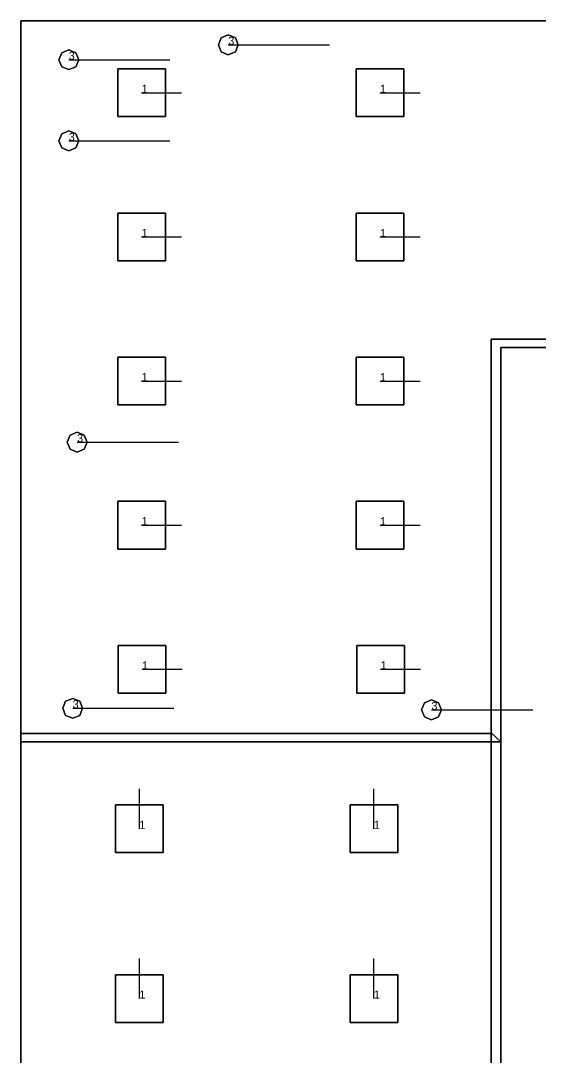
# Model space of a CAD drawing. Extents: x 0 to 48.1, y 0 to 23.7.
# Drawn here: x 0 to 6.49, y 9.85 to 22.8 of the extents above; entities that cross this region are included whole.
import ezdxf

# ---------------------------------------------------------------- set-up
doc = ezdxf.new("R2010")
doc.units = 0
doc.header["$MEASUREMENT"] = 0
for name, color, linetype in [('DLXFURN', 5, 'Continuous'), ('DLXLUM', 1, 'Continuous'), ('DLXLUMEX', 1, 'Continuous'), ('DLXSCENE', 7, 'Continuous')]:
    doc.layers.add(name, color=color, linetype=linetype)

# ---------------------------------------------------------------- blocks, each defined once
blk = doc.blocks.new('*U0')
for p, q in [((0.298, 0.298), (-0.298, 0.298)), ((-0.298, 0.298), (-0.298, -0.298)), ((-0.298, 0.298), (-0.298, -0.298)), ((-0.298, -0.298), (-0.298, 0.298)), ((-0.298, 0.298), (-0.298, 0.298)), ((0.298, 0.298), (-0.298, 0.298)), ((-0.298, 0.298), (-0.298, 0.298)), ((-0.298, 0.298), (0.298, 0.298)), ((-0.298, -0.298), (-0.298, 0.298)), ((-0.298, 0.298), (0.298, 0.298)), ((0.298, -0.298), (0.298, 0.298)), ((0.298, 0.298), (0.298, 0.298)), ((0.298, -0.298), (0.298, 0.298)), ((0.298, 0.298), (0.298, 0.298)), ((0.298, 0.298), (0.298, -0.298)), ((0.298, 0.298), (0.298, -0.298)), ((-0.298, -0.298), (0.298, -0.298)), ((-0.298, -0.298), (-0.298, -0.298)), ((-0.298, -0.298), (0.298, -0.298)), ((0.298, -0.298), (-0.298, -0.298)), ((-0.298, -0.298), (-0.298, -0.298)), ((0.298, -0.298), (-0.298, -0.298)), ((0.298, -0.298), (0.298, -0.298)), ((0.298, -0.298), (0.298, -0.298))]:
    blk.add_line(p, q)
at = {"color": 1}
blk.add_line((0, 0), (0.5, 0), dxfattribs=at)
at = {"layer": 'DLXLUMEX', "color": 7}
blk.add_text('1', height=0.1, dxfattribs=at).set_placement((0, 0))
blk = doc.blocks.new('*U111')
for p, q in [((0.298, 0.298), (-0.298, 0.298)), ((-0.298, 0.298), (-0.298, -0.298)), ((-0.298, 0.298), (-0.298, -0.298)), ((-0.298, -0.298), (-0.298, 0.298)), ((-0.298, 0.298), (-0.298, 0.298)), ((0.298, 0.298), (-0.298, 0.298)), ((-0.298, 0.298), (-0.298, 0.298)), ((-0.298, 0.298), (0.298, 0.298)), ((-0.298, -0.298), (-0.298, 0.298)), ((-0.298, 0.298), (0.298, 0.298)), ((0.298, -0.298), (0.298, 0.298)), ((0.298, 0.298), (0.298, 0.298)), ((0.298, -0.298), (0.298, 0.298)), ((0.298, 0.298), (0.298, 0.298)), ((0.298, 0.298), (0.298, -0.298)), ((0.298, 0.298), (0.298, -0.298)), ((-0.298, -0.298), (0.298, -0.298)), ((-0.298, -0.298), (-0.298, -0.298)), ((-0.298, -0.298), (0.298, -0.298)), ((0.298, -0.298), (-0.298, -0.298)), ((-0.298, -0.298), (-0.298, -0.298)), ((0.298, -0.298), (-0.298, -0.298)), ((0.298, -0.298), (0.298, -0.298)), ((0.298, -0.298), (0.298, -0.298))]:
    blk.add_line(p, q)
at = {"color": 1}
blk.add_line((0, 0), (0.5, 0), dxfattribs=at)
at = {"layer": 'DLXLUMEX', "color": 7}
blk.add_text('1', height=0.1, dxfattribs=at).set_placement((0, 0))
blk = doc.blocks.new('*U155')
for p, q in [((0.298, 0.298), (-0.298, 0.298)), ((-0.298, 0.298), (-0.298, -0.298)), ((-0.298, 0.298), (-0.298, -0.298)), ((-0.298, -0.298), (-0.298, 0.298)), ((-0.298, 0.298), (-0.298, 0.298)), ((0.298, 0.298), (-0.298, 0.298)), ((-0.298, 0.298), (-0.298, 0.298)), ((-0.298, 0.298), (0.298, 0.298)), ((-0.298, -0.298), (-0.298, 0.298)), ((-0.298, 0.298), (0.298, 0.298)), ((0.298, -0.298), (0.298, 0.298)), ((0.298, 0.298), (0.298, 0.298)), ((0.298, -0.298), (0.298, 0.298)), ((0.298, 0.298), (0.298, 0.298)), ((0.298, 0.298), (0.298, -0.298)), ((0.298, 0.298), (0.298, -0.298)), ((-0.298, -0.298), (0.298, -0.298)), ((-0.298, -0.298), (-0.298, -0.298)), ((-0.298, -0.298), (0.298, -0.298)), ((0.298, -0.298), (-0.298, -0.298)), ((-0.298, -0.298), (-0.298, -0.298)), ((0.298, -0.298), (-0.298, -0.298)), ((0.298, -0.298), (0.298, -0.298)), ((0.298, -0.298), (0.298, -0.298))]:
    blk.add_line(p, q)
at = {"color": 1}
blk.add_line((0, 0), (0.5, 0), dxfattribs=at)
at = {"layer": 'DLXLUMEX', "color": 7}
blk.add_text('1', height=0.1, dxfattribs=at).set_placement((0, 0))
blk = doc.blocks.new('*U166')
for p, q in [((0.298, 0.298), (-0.298, 0.298)), ((-0.298, 0.298), (-0.298, -0.298)), ((-0.298, 0.298), (-0.298, -0.298)), ((-0.298, -0.298), (-0.298, 0.298)), ((-0.298, 0.298), (-0.298, 0.298)), ((0.298, 0.298), (-0.298, 0.298)), ((-0.298, 0.298), (-0.298, 0.298)), ((-0.298, 0.298), (0.298, 0.298)), ((-0.298, -0.298), (-0.298, 0.298)), ((-0.298, 0.298), (0.298, 0.298)), ((0.298, -0.298), (0.298, 0.298)), ((0.298, 0.298), (0.298, 0.298)), ((0.298, -0.298), (0.298, 0.298)), ((0.298, 0.298), (0.298, 0.298)), ((0.298, 0.298), (0.298, -0.298)), ((0.298, 0.298), (0.298, -0.298)), ((-0.298, -0.298), (0.298, -0.298)), ((-0.298, -0.298), (-0.298, -0.298)), ((-0.298, -0.298), (0.298, -0.298)), ((0.298, -0.298), (-0.298, -0.298)), ((-0.298, -0.298), (-0.298, -0.298)), ((0.298, -0.298), (-0.298, -0.298)), ((0.298, -0.298), (0.298, -0.298)), ((0.298, -0.298), (0.298, -0.298))]:
    blk.add_line(p, q)
at = {"color": 1}
blk.add_line((0, 0), (0.5, 0), dxfattribs=at)
at = {"layer": 'DLXLUMEX', "color": 7}
blk.add_text('1', height=0.1, dxfattribs=at).set_placement((0, 0))
blk = doc.blocks.new('*U177')
for p, q in [((0.298, 0.298), (-0.298, 0.298)), ((-0.298, 0.298), (-0.298, -0.298)), ((-0.298, 0.298), (-0.298, -0.298)), ((-0.298, -0.298), (-0.298, 0.298)), ((-0.298, 0.298), (-0.298, 0.298)), ((0.298, 0.298), (-0.298, 0.298)), ((-0.298, 0.298), (-0.298, 0.298)), ((-0.298, 0.298), (0.298, 0.298)), ((-0.298, -0.298), (-0.298, 0.298)), ((-0.298, 0.298), (0.298, 0.298)), ((0.298, -0.298), (0.298, 0.298)), ((0.298, 0.298), (0.298, 0.298)), ((0.298, -0.298), (0.298, 0.298)), ((0.298, 0.298), (0.298, 0.298)), ((0.298, 0.298), (0.298, -0.298)), ((0.298, 0.298), (0.298, -0.298)), ((-0.298, -0.298), (0.298, -0.298)), ((-0.298, -0.298), (-0.298, -0.298)), ((-0.298, -0.298), (0.298, -0.298)), ((0.298, -0.298), (-0.298, -0.298)), ((-0.298, -0.298), (-0.298, -0.298)), ((0.298, -0.298), (-0.298, -0.298)), ((0.298, -0.298), (0.298, -0.298)), ((0.298, -0.298), (0.298, -0.298))]:
    blk.add_line(p, q)
at = {"color": 1}
blk.add_line((0, 0), (0.5, 0), dxfattribs=at)
at = {"layer": 'DLXLUMEX', "color": 7}
blk.add_text('1', height=0.1, dxfattribs=at).set_placement((0, 0))
blk = doc.blocks.new('*U188')
for p, q in [((0.298, 0.298), (-0.298, 0.298)), ((-0.298, 0.298), (-0.298, -0.298)), ((-0.298, 0.298), (-0.298, -0.298)), ((-0.298, -0.298), (-0.298, 0.298)), ((-0.298, 0.298), (-0.298, 0.298)), ((0.298, 0.298), (-0.298, 0.298)), ((-0.298, 0.298), (-0.298, 0.298)), ((-0.298, 0.298), (0.298, 0.298)), ((-0.298, -0.298), (-0.298, 0.298)), ((-0.298, 0.298), (0.298, 0.298)), ((0.298, -0.298), (0.298, 0.298)), ((0.298, 0.298), (0.298, 0.298)), ((0.298, -0.298), (0.298, 0.298)), ((0.298, 0.298), (0.298, 0.298)), ((0.298, 0.298), (0.298, -0.298)), ((0.298, 0.298), (0.298, -0.298)), ((-0.298, -0.298), (0.298, -0.298)), ((-0.298, -0.298), (-0.298, -0.298)), ((-0.298, -0.298), (0.298, -0.298)), ((0.298, -0.298), (-0.298, -0.298)), ((-0.298, -0.298), (-0.298, -0.298)), ((0.298, -0.298), (-0.298, -0.298)), ((0.298, -0.298), (0.298, -0.298)), ((0.298, -0.298), (0.298, -0.298))]:
    blk.add_line(p, q)
at = {"color": 1}
blk.add_line((0, 0), (0.5, 0), dxfattribs=at)
at = {"layer": 'DLXLUMEX', "color": 7}
blk.add_text('1', height=0.1, dxfattribs=at).set_placement((0, 0))
blk = doc.blocks.new('*U199')
for p, q in [((0.298, 0.298), (-0.298, 0.298)), ((-0.298, 0.298), (-0.298, -0.298)), ((-0.298, 0.298), (-0.298, -0.298)), ((-0.298, -0.298), (-0.298, 0.298)), ((-0.298, 0.298), (-0.298, 0.298)), ((0.298, 0.298), (-0.298, 0.298)), ((-0.298, 0.298), (-0.298, 0.298)), ((-0.298, 0.298), (0.298, 0.298)), ((-0.298, -0.298), (-0.298, 0.298)), ((-0.298, 0.298), (0.298, 0.298)), ((0.298, -0.298), (0.298, 0.298)), ((0.298, 0.298), (0.298, 0.298)), ((0.298, -0.298), (0.298, 0.298)), ((0.298, 0.298), (0.298, 0.298)), ((0.298, 0.298), (0.298, -0.298)), ((0.298, 0.298), (0.298, -0.298)), ((-0.298, -0.298), (0.298, -0.298)), ((-0.298, -0.298), (-0.298, -0.298)), ((-0.298, -0.298), (0.298, -0.298)), ((0.298, -0.298), (-0.298, -0.298)), ((-0.298, -0.298), (-0.298, -0.298)), ((0.298, -0.298), (-0.298, -0.298)), ((0.298, -0.298), (0.298, -0.298)), ((0.298, -0.298), (0.298, -0.298))]:
    blk.add_line(p, q)
at = {"color": 1}
blk.add_line((0, 0), (0.5, 0), dxfattribs=at)
at = {"layer": 'DLXLUMEX', "color": 7}
blk.add_text('1', height=0.1, dxfattribs=at).set_placement((0, 0))
blk = doc.blocks.new('*U210')
for p, q in [((0.298, 0.298), (-0.298, 0.298)), ((-0.298, 0.298), (-0.298, -0.298)), ((-0.298, 0.298), (-0.298, -0.298)), ((-0.298, -0.298), (-0.298, 0.298)), ((-0.298, 0.298), (-0.298, 0.298)), ((0.298, 0.298), (-0.298, 0.298)), ((-0.298, 0.298), (-0.298, 0.298)), ((-0.298, 0.298), (0.298, 0.298)), ((-0.298, -0.298), (-0.298, 0.298)), ((-0.298, 0.298), (0.298, 0.298)), ((0.298, -0.298), (0.298, 0.298)), ((0.298, 0.298), (0.298, 0.298)), ((0.298, -0.298), (0.298, 0.298)), ((0.298, 0.298), (0.298, 0.298)), ((0.298, 0.298), (0.298, -0.298)), ((0.298, 0.298), (0.298, -0.298)), ((-0.298, -0.298), (0.298, -0.298)), ((-0.298, -0.298), (-0.298, -0.298)), ((-0.298, -0.298), (0.298, -0.298)), ((0.298, -0.298), (-0.298, -0.298)), ((-0.298, -0.298), (-0.298, -0.298)), ((0.298, -0.298), (-0.298, -0.298)), ((0.298, -0.298), (0.298, -0.298)), ((0.298, -0.298), (0.298, -0.298))]:
    blk.add_line(p, q)
at = {"color": 1}
blk.add_line((0, 0), (0.5, 0), dxfattribs=at)
at = {"layer": 'DLXLUMEX', "color": 7}
blk.add_text('1', height=0.1, dxfattribs=at).set_placement((0, 0))
blk = doc.blocks.new('*U221')
for p, q in [((0.298, 0.298), (-0.298, 0.298)), ((-0.298, 0.298), (-0.298, -0.298)), ((-0.298, 0.298), (-0.298, -0.298)), ((-0.298, -0.298), (-0.298, 0.298)), ((-0.298, 0.298), (-0.298, 0.298)), ((0.298, 0.298), (-0.298, 0.298)), ((-0.298, 0.298), (-0.298, 0.298)), ((-0.298, 0.298), (0.298, 0.298)), ((-0.298, -0.298), (-0.298, 0.298)), ((-0.298, 0.298), (0.298, 0.298)), ((0.298, -0.298), (0.298, 0.298)), ((0.298, 0.298), (0.298, 0.298)), ((0.298, -0.298), (0.298, 0.298)), ((0.298, 0.298), (0.298, 0.298)), ((0.298, 0.298), (0.298, -0.298)), ((0.298, 0.298), (0.298, -0.298)), ((-0.298, -0.298), (0.298, -0.298)), ((-0.298, -0.298), (-0.298, -0.298)), ((-0.298, -0.298), (0.298, -0.298)), ((0.298, -0.298), (-0.298, -0.298)), ((-0.298, -0.298), (-0.298, -0.298)), ((0.298, -0.298), (-0.298, -0.298)), ((0.298, -0.298), (0.298, -0.298)), ((0.298, -0.298), (0.298, -0.298))]:
    blk.add_line(p, q)
at = {"color": 1}
blk.add_line((0, 0), (0.5, 0), dxfattribs=at)
at = {"layer": 'DLXLUMEX', "color": 7}
blk.add_text('1', height=0.1, dxfattribs=at).set_placement((0, 0))
blk = doc.blocks.new('*U1')
for p, q in [((0.298, 0.298), (-0.298, 0.298)), ((-0.298, 0.298), (-0.298, -0.298)), ((-0.298, 0.298), (-0.298, -0.298)), ((-0.298, -0.298), (-0.298, 0.298)), ((-0.298, 0.298), (-0.298, 0.298)), ((0.298, 0.298), (-0.298, 0.298)), ((-0.298, 0.298), (-0.298, 0.298)), ((-0.298, 0.298), (0.298, 0.298)), ((-0.298, -0.298), (-0.298, 0.298)), ((-0.298, 0.298), (0.298, 0.298)), ((0.298, -0.298), (0.298, 0.298)), ((0.298, 0.298), (0.298, 0.298)), ((0.298, -0.298), (0.298, 0.298)), ((0.298, 0.298), (0.298, 0.298)), ((0.298, 0.298), (0.298, -0.298)), ((0.298, 0.298), (0.298, -0.298)), ((-0.298, -0.298), (0.298, -0.298)), ((-0.298, -0.298), (-0.298, -0.298)), ((-0.298, -0.298), (0.298, -0.298)), ((0.298, -0.298), (-0.298, -0.298)), ((-0.298, -0.298), (-0.298, -0.298)), ((0.298, -0.298), (-0.298, -0.298)), ((0.298, -0.298), (0.298, -0.298)), ((0.298, -0.298), (0.298, -0.298))]:
    blk.add_line(p, q)
at = {"color": 1}
blk.add_line((0, 0), (0.5, 0), dxfattribs=at)
at = {"layer": 'DLXLUMEX', "color": 7}
blk.add_text('1', height=0.1, dxfattribs=at).set_placement((0, 0))
blk = doc.blocks.new('*U78')
for p, q in [((-0.124, 0), (-0.088, 0.088)), ((-0.088, 0.088), (-0.124, 0)), ((-0.088, 0.088), (-0.124, 0)), ((-0.124, 0), (-0.088, 0.088)), ((-0.088, -0.088), (-0.124, 0)), ((-0.124, 0), (-0.088, -0.088)), ((-0.124, 0), (-0.124, 0)), ((-0.124, 0), (-0.088, -0.088)), ((-0.088, -0.088), (-0.124, 0)), ((-0.124, 0), (-0.124, 0)), ((-0.088, 0.088), (0, 0.124)), ((0, 0.124), (-0.088, 0.088)), ((0, 0.124), (-0.088, 0.088)), ((-0.088, 0.088), (0, 0.124)), ((-0.088, 0.088), (-0.088, 0.088)), ((-0.088, 0.088), (-0.088, 0.088)), ((0, 0.124), (0.088, 0.088)), ((0.088, 0.088), (0, 0.124)), ((0, 0.124), (0, 0.124)), ((0.088, 0.088), (0, 0.124)), ((0, 0.124), (0, 0.124)), ((0, 0.124), (0.088, 0.088)), ((0.088, 0.088), (0.124, 0)), ((0.124, 0), (0.088, 0.088)), ((0.088, 0.088), (0.088, 0.088)), ((0.124, 0), (0.088, 0.088)), ((0.088, 0.088), (0.088, 0.088)), ((0.088, 0.088), (0.124, 0)), ((0.124, 0), (0.088, -0.088)), ((0.088, -0.088), (0.124, 0)), ((0.088, -0.088), (0.124, 0)), ((0.124, 0), (0.088, -0.088)), ((0.124, 0), (0.124, 0)), ((0.124, 0), (0.124, 0)), ((0, -0.124), (-0.088, -0.088)), ((-0.088, -0.088), (0, -0.124)), ((-0.088, -0.088), (-0.088, -0.088)), ((-0.088, -0.088), (0, -0.124)), ((0, -0.124), (-0.088, -0.088)), ((-0.088, -0.088), (-0.088, -0.088)), ((0.088, -0.088), (0, -0.124)), ((0, -0.124), (0.088, -0.088)), ((0, -0.124), (0.088, -0.088)), ((0.088, -0.088), (0, -0.124)), ((0, -0.124), (0, -0.124)), ((0, -0.124), (0, -0.124)), ((0.088, -0.088), (0.088, -0.088)), ((0.088, -0.088), (0.088, -0.088))]:
    blk.add_line(p, q)
at = {"color": 1}
blk.add_line((0, 0), (1.265, 0), dxfattribs=at)
at = {"layer": 'DLXLUMEX', "color": 7}
blk.add_text('3', height=0.1, dxfattribs=at).set_placement((0, 0))
blk = doc.blocks.new('*U89')
for p, q in [((-0.124, 0), (-0.088, 0.088)), ((-0.088, 0.088), (-0.124, 0)), ((-0.088, 0.088), (-0.124, 0)), ((-0.124, 0), (-0.088, 0.088)), ((-0.088, -0.088), (-0.124, 0)), ((-0.124, 0), (-0.088, -0.088)), ((-0.124, 0), (-0.124, 0)), ((-0.124, 0), (-0.088, -0.088)), ((-0.088, -0.088), (-0.124, 0)), ((-0.124, 0), (-0.124, 0)), ((-0.088, 0.088), (0, 0.124)), ((0, 0.124), (-0.088, 0.088)), ((0, 0.124), (-0.088, 0.088)), ((-0.088, 0.088), (0, 0.124)), ((-0.088, 0.088), (-0.088, 0.088)), ((-0.088, 0.088), (-0.088, 0.088)), ((0, 0.124), (0.088, 0.088)), ((0.088, 0.088), (0, 0.124)), ((0, 0.124), (0, 0.124)), ((0.088, 0.088), (0, 0.124)), ((0, 0.124), (0, 0.124)), ((0, 0.124), (0.088, 0.088)), ((0.088, 0.088), (0.124, 0)), ((0.124, 0), (0.088, 0.088)), ((0.088, 0.088), (0.088, 0.088)), ((0.124, 0), (0.088, 0.088)), ((0.088, 0.088), (0.088, 0.088)), ((0.088, 0.088), (0.124, 0)), ((0.124, 0), (0.088, -0.088)), ((0.088, -0.088), (0.124, 0)), ((0.088, -0.088), (0.124, 0)), ((0.124, 0), (0.088, -0.088)), ((0.124, 0), (0.124, 0)), ((0.124, 0), (0.124, 0)), ((0, -0.124), (-0.088, -0.088)), ((-0.088, -0.088), (0, -0.124)), ((-0.088, -0.088), (-0.088, -0.088)), ((-0.088, -0.088), (0, -0.124)), ((0, -0.124), (-0.088, -0.088)), ((-0.088, -0.088), (-0.088, -0.088)), ((0.088, -0.088), (0, -0.124)), ((0, -0.124), (0.088, -0.088)), ((0, -0.124), (0.088, -0.088)), ((0.088, -0.088), (0, -0.124)), ((0, -0.124), (0, -0.124)), ((0, -0.124), (0, -0.124)), ((0.088, -0.088), (0.088, -0.088)), ((0.088, -0.088), (0.088, -0.088))]:
    blk.add_line(p, q)
at = {"color": 1}
blk.add_line((0, 0), (1.265, 0), dxfattribs=at)
at = {"layer": 'DLXLUMEX', "color": 7}
blk.add_text('3', height=0.1, dxfattribs=at).set_placement((0, 0))
blk = doc.blocks.new('*U100')
for p, q in [((-0.124, 0), (-0.088, 0.088)), ((-0.088, 0.088), (-0.124, 0)), ((-0.088, 0.088), (-0.124, 0)), ((-0.124, 0), (-0.088, 0.088)), ((-0.088, -0.088), (-0.124, 0)), ((-0.124, 0), (-0.088, -0.088)), ((-0.124, 0), (-0.124, 0)), ((-0.124, 0), (-0.088, -0.088)), ((-0.088, -0.088), (-0.124, 0)), ((-0.124, 0), (-0.124, 0)), ((-0.088, 0.088), (0, 0.124)), ((0, 0.124), (-0.088, 0.088)), ((0, 0.124), (-0.088, 0.088)), ((-0.088, 0.088), (0, 0.124)), ((-0.088, 0.088), (-0.088, 0.088)), ((-0.088, 0.088), (-0.088, 0.088)), ((0, 0.124), (0.088, 0.088)), ((0.088, 0.088), (0, 0.124)), ((0, 0.124), (0, 0.124)), ((0.088, 0.088), (0, 0.124)), ((0, 0.124), (0, 0.124)), ((0, 0.124), (0.088, 0.088)), ((0.088, 0.088), (0.124, 0)), ((0.124, 0), (0.088, 0.088)), ((0.088, 0.088), (0.088, 0.088)), ((0.124, 0), (0.088, 0.088)), ((0.088, 0.088), (0.088, 0.088)), ((0.088, 0.088), (0.124, 0)), ((0.124, 0), (0.088, -0.088)), ((0.088, -0.088), (0.124, 0)), ((0.088, -0.088), (0.124, 0)), ((0.124, 0), (0.088, -0.088)), ((0.124, 0), (0.124, 0)), ((0.124, 0), (0.124, 0)), ((0, -0.124), (-0.088, -0.088)), ((-0.088, -0.088), (0, -0.124)), ((-0.088, -0.088), (-0.088, -0.088)), ((-0.088, -0.088), (0, -0.124)), ((0, -0.124), (-0.088, -0.088)), ((-0.088, -0.088), (-0.088, -0.088)), ((0.088, -0.088), (0, -0.124)), ((0, -0.124), (0.088, -0.088)), ((0, -0.124), (0.088, -0.088)), ((0.088, -0.088), (0, -0.124)), ((0, -0.124), (0, -0.124)), ((0, -0.124), (0, -0.124)), ((0.088, -0.088), (0.088, -0.088)), ((0.088, -0.088), (0.088, -0.088))]:
    blk.add_line(p, q)
at = {"color": 1}
blk.add_line((0, 0), (1.265, 0), dxfattribs=at)
at = {"layer": 'DLXLUMEX', "color": 7}
blk.add_text('3', height=0.1, dxfattribs=at).set_placement((0, 0))
blk = doc.blocks.new('*U112')
for p, q in [((-0.124, 0), (-0.088, 0.088)), ((-0.088, 0.088), (-0.124, 0)), ((-0.088, 0.088), (-0.124, 0)), ((-0.124, 0), (-0.088, 0.088)), ((-0.088, -0.088), (-0.124, 0)), ((-0.124, 0), (-0.088, -0.088)), ((-0.124, 0), (-0.124, 0)), ((-0.124, 0), (-0.088, -0.088)), ((-0.088, -0.088), (-0.124, 0)), ((-0.124, 0), (-0.124, 0)), ((-0.088, 0.088), (0, 0.124)), ((0, 0.124), (-0.088, 0.088)), ((0, 0.124), (-0.088, 0.088)), ((-0.088, 0.088), (0, 0.124)), ((-0.088, 0.088), (-0.088, 0.088)), ((-0.088, 0.088), (-0.088, 0.088)), ((0, 0.124), (0.088, 0.088)), ((0.088, 0.088), (0, 0.124)), ((0, 0.124), (0, 0.124)), ((0.088, 0.088), (0, 0.124)), ((0, 0.124), (0, 0.124)), ((0, 0.124), (0.088, 0.088)), ((0.088, 0.088), (0.124, 0)), ((0.124, 0), (0.088, 0.088)), ((0.088, 0.088), (0.088, 0.088)), ((0.124, 0), (0.088, 0.088)), ((0.088, 0.088), (0.088, 0.088)), ((0.088, 0.088), (0.124, 0)), ((0.124, 0), (0.088, -0.088)), ((0.088, -0.088), (0.124, 0)), ((0.088, -0.088), (0.124, 0)), ((0.124, 0), (0.088, -0.088)), ((0.124, 0), (0.124, 0)), ((0.124, 0), (0.124, 0)), ((0, -0.124), (-0.088, -0.088)), ((-0.088, -0.088), (0, -0.124)), ((-0.088, -0.088), (-0.088, -0.088)), ((-0.088, -0.088), (0, -0.124)), ((0, -0.124), (-0.088, -0.088)), ((-0.088, -0.088), (-0.088, -0.088)), ((0.088, -0.088), (0, -0.124)), ((0, -0.124), (0.088, -0.088)), ((0, -0.124), (0.088, -0.088)), ((0.088, -0.088), (0, -0.124)), ((0, -0.124), (0, -0.124)), ((0, -0.124), (0, -0.124)), ((0.088, -0.088), (0.088, -0.088)), ((0.088, -0.088), (0.088, -0.088))]:
    blk.add_line(p, q)
at = {"color": 1}
blk.add_line((0, 0), (1.265, 0), dxfattribs=at)
at = {"layer": 'DLXLUMEX', "color": 7}
blk.add_text('3', height=0.1, dxfattribs=at).set_placement((0, 0))
blk = doc.blocks.new('*U123')
for p, q in [((-0.124, 0), (-0.088, 0.088)), ((-0.088, 0.088), (-0.124, 0)), ((-0.088, 0.088), (-0.124, 0)), ((-0.124, 0), (-0.088, 0.088)), ((-0.088, -0.088), (-0.124, 0)), ((-0.124, 0), (-0.088, -0.088)), ((-0.124, 0), (-0.124, 0)), ((-0.124, 0), (-0.088, -0.088)), ((-0.088, -0.088), (-0.124, 0)), ((-0.124, 0), (-0.124, 0)), ((-0.088, 0.088), (0, 0.124)), ((0, 0.124), (-0.088, 0.088)), ((0, 0.124), (-0.088, 0.088)), ((-0.088, 0.088), (0, 0.124)), ((-0.088, 0.088), (-0.088, 0.088)), ((-0.088, 0.088), (-0.088, 0.088)), ((0, 0.124), (0.088, 0.088)), ((0.088, 0.088), (0, 0.124)), ((0, 0.124), (0, 0.124)), ((0.088, 0.088), (0, 0.124)), ((0, 0.124), (0, 0.124)), ((0, 0.124), (0.088, 0.088)), ((0.088, 0.088), (0.124, 0)), ((0.124, 0), (0.088, 0.088)), ((0.088, 0.088), (0.088, 0.088)), ((0.124, 0), (0.088, 0.088)), ((0.088, 0.088), (0.088, 0.088)), ((0.088, 0.088), (0.124, 0)), ((0.124, 0), (0.088, -0.088)), ((0.088, -0.088), (0.124, 0)), ((0.088, -0.088), (0.124, 0)), ((0.124, 0), (0.088, -0.088)), ((0.124, 0), (0.124, 0)), ((0.124, 0), (0.124, 0)), ((0, -0.124), (-0.088, -0.088)), ((-0.088, -0.088), (0, -0.124)), ((-0.088, -0.088), (-0.088, -0.088)), ((-0.088, -0.088), (0, -0.124)), ((0, -0.124), (-0.088, -0.088)), ((-0.088, -0.088), (-0.088, -0.088)), ((0.088, -0.088), (0, -0.124)), ((0, -0.124), (0.088, -0.088)), ((0, -0.124), (0.088, -0.088)), ((0.088, -0.088), (0, -0.124)), ((0, -0.124), (0, -0.124)), ((0, -0.124), (0, -0.124)), ((0.088, -0.088), (0.088, -0.088)), ((0.088, -0.088), (0.088, -0.088))]:
    blk.add_line(p, q)
at = {"color": 1}
blk.add_line((0, 0), (1.265, 0), dxfattribs=at)
at = {"layer": 'DLXLUMEX', "color": 7}
blk.add_text('3', height=0.1, dxfattribs=at).set_placement((0, 0))
blk = doc.blocks.new('*U150')
for p, q in [((-0.124, 0), (-0.088, 0.088)), ((-0.088, 0.088), (-0.124, 0)), ((-0.088, 0.088), (-0.124, 0)), ((-0.124, 0), (-0.088, 0.088)), ((-0.088, -0.088), (-0.124, 0)), ((-0.124, 0), (-0.088, -0.088)), ((-0.124, 0), (-0.124, 0)), ((-0.124, 0), (-0.088, -0.088)), ((-0.088, -0.088), (-0.124, 0)), ((-0.124, 0), (-0.124, 0)), ((-0.088, 0.088), (0, 0.124)), ((0, 0.124), (-0.088, 0.088)), ((0, 0.124), (-0.088, 0.088)), ((-0.088, 0.088), (0, 0.124)), ((-0.088, 0.088), (-0.088, 0.088)), ((-0.088, 0.088), (-0.088, 0.088)), ((0, 0.124), (0.088, 0.088)), ((0.088, 0.088), (0, 0.124)), ((0, 0.124), (0, 0.124)), ((0.088, 0.088), (0, 0.124)), ((0, 0.124), (0, 0.124)), ((0, 0.124), (0.088, 0.088)), ((0.088, 0.088), (0.124, 0)), ((0.124, 0), (0.088, 0.088)), ((0.088, 0.088), (0.088, 0.088)), ((0.124, 0), (0.088, 0.088)), ((0.088, 0.088), (0.088, 0.088)), ((0.088, 0.088), (0.124, 0)), ((0.124, 0), (0.088, -0.088)), ((0.088, -0.088), (0.124, 0)), ((0.088, -0.088), (0.124, 0)), ((0.124, 0), (0.088, -0.088)), ((0.124, 0), (0.124, 0)), ((0.124, 0), (0.124, 0)), ((0, -0.124), (-0.088, -0.088)), ((-0.088, -0.088), (0, -0.124)), ((-0.088, -0.088), (-0.088, -0.088)), ((-0.088, -0.088), (0, -0.124)), ((0, -0.124), (-0.088, -0.088)), ((-0.088, -0.088), (-0.088, -0.088)), ((0.088, -0.088), (0, -0.124)), ((0, -0.124), (0.088, -0.088)), ((0, -0.124), (0.088, -0.088)), ((0.088, -0.088), (0, -0.124)), ((0, -0.124), (0, -0.124)), ((0, -0.124), (0, -0.124)), ((0.088, -0.088), (0.088, -0.088)), ((0.088, -0.088), (0.088, -0.088))]:
    blk.add_line(p, q)
at = {"color": 1}
blk.add_line((0, 0), (1.265, 0), dxfattribs=at)
at = {"layer": 'DLXLUMEX', "color": 7}
blk.add_text('3', height=0.1, dxfattribs=at).set_placement((0, 0))
blk = doc.blocks.new('*U3')
at = {"color": 1}
blk.add_line((0, 0), (0, 0.5), dxfattribs=at)
for p, q in [((0.298, 0.298), (-0.298, 0.298)), ((-0.298, 0.298), (-0.298, -0.298)), ((-0.298, 0.298), (-0.298, -0.298)), ((-0.298, -0.298), (-0.298, 0.298)), ((-0.298, 0.298), (-0.298, 0.298)), ((0.298, 0.298), (-0.298, 0.298)), ((-0.298, 0.298), (-0.298, 0.298)), ((-0.298, 0.298), (0.298, 0.298)), ((-0.298, -0.298), (-0.298, 0.298)), ((-0.298, 0.298), (0.298, 0.298)), ((0.298, -0.298), (0.298, 0.298)), ((0.298, 0.298), (0.298, 0.298)), ((0.298, -0.298), (0.298, 0.298)), ((0.298, 0.298), (0.298, 0.298)), ((0.298, 0.298), (0.298, -0.298)), ((0.298, 0.298), (0.298, -0.298)), ((-0.298, -0.298), (0.298, -0.298)), ((-0.298, -0.298), (0.298, -0.298)), ((0.298, -0.298), (-0.298, -0.298)), ((-0.298, -0.298), (-0.298, -0.298)), ((-0.298, -0.298), (-0.298, -0.298)), ((0.298, -0.298), (-0.298, -0.298)), ((0.298, -0.298), (0.298, -0.298)), ((0.298, -0.298), (0.298, -0.298))]:
    blk.add_line(p, q)
at = {"layer": 'DLXLUMEX', "color": 7}
blk.add_text('1', height=0.1, dxfattribs=at).set_placement((0, 0))
blk = doc.blocks.new('*U4')
at = {"color": 1}
blk.add_line((0, 0), (0, 0.5), dxfattribs=at)
for p, q in [((0.298, 0.298), (-0.298, 0.298)), ((-0.298, 0.298), (-0.298, -0.298)), ((-0.298, 0.298), (-0.298, -0.298)), ((-0.298, -0.298), (-0.298, 0.298)), ((-0.298, 0.298), (-0.298, 0.298)), ((0.298, 0.298), (-0.298, 0.298)), ((-0.298, 0.298), (-0.298, 0.298)), ((-0.298, 0.298), (0.298, 0.298)), ((-0.298, -0.298), (-0.298, 0.298)), ((-0.298, 0.298), (0.298, 0.298)), ((0.298, -0.298), (0.298, 0.298)), ((0.298, 0.298), (0.298, 0.298)), ((0.298, -0.298), (0.298, 0.298)), ((0.298, 0.298), (0.298, 0.298)), ((0.298, 0.298), (0.298, -0.298)), ((0.298, 0.298), (0.298, -0.298)), ((-0.298, -0.298), (0.298, -0.298)), ((-0.298, -0.298), (0.298, -0.298)), ((0.298, -0.298), (-0.298, -0.298)), ((-0.298, -0.298), (-0.298, -0.298)), ((-0.298, -0.298), (-0.298, -0.298)), ((0.298, -0.298), (-0.298, -0.298)), ((0.298, -0.298), (0.298, -0.298)), ((0.298, -0.298), (0.298, -0.298))]:
    blk.add_line(p, q)
at = {"layer": 'DLXLUMEX', "color": 7}
blk.add_text('1', height=0.1, dxfattribs=at).set_placement((0, 0))
blk = doc.blocks.new('*U5')
at = {"color": 1}
blk.add_line((0, 0), (0, 0.5), dxfattribs=at)
for p, q in [((0.298, 0.298), (-0.298, 0.298)), ((-0.298, 0.298), (-0.298, -0.298)), ((-0.298, 0.298), (-0.298, -0.298)), ((-0.298, -0.298), (-0.298, 0.298)), ((-0.298, 0.298), (-0.298, 0.298)), ((0.298, 0.298), (-0.298, 0.298)), ((-0.298, 0.298), (-0.298, 0.298)), ((-0.298, 0.298), (0.298, 0.298)), ((-0.298, -0.298), (-0.298, 0.298)), ((-0.298, 0.298), (0.298, 0.298)), ((0.298, -0.298), (0.298, 0.298)), ((0.298, 0.298), (0.298, 0.298)), ((0.298, -0.298), (0.298, 0.298)), ((0.298, 0.298), (0.298, 0.298)), ((0.298, 0.298), (0.298, -0.298)), ((0.298, 0.298), (0.298, -0.298)), ((-0.298, -0.298), (0.298, -0.298)), ((-0.298, -0.298), (0.298, -0.298)), ((0.298, -0.298), (-0.298, -0.298)), ((-0.298, -0.298), (-0.298, -0.298)), ((-0.298, -0.298), (-0.298, -0.298)), ((0.298, -0.298), (-0.298, -0.298)), ((0.298, -0.298), (0.298, -0.298)), ((0.298, -0.298), (0.298, -0.298))]:
    blk.add_line(p, q)
at = {"layer": 'DLXLUMEX', "color": 7}
blk.add_text('1', height=0.1, dxfattribs=at).set_placement((0, 0))
blk = doc.blocks.new('*U6')
at = {"color": 1}
blk.add_line((0, 0), (0, 0.5), dxfattribs=at)
for p, q in [((0.298, 0.298), (-0.298, 0.298)), ((-0.298, 0.298), (-0.298, -0.298)), ((-0.298, 0.298), (-0.298, -0.298)), ((-0.298, -0.298), (-0.298, 0.298)), ((-0.298, 0.298), (-0.298, 0.298)), ((0.298, 0.298), (-0.298, 0.298)), ((-0.298, 0.298), (-0.298, 0.298)), ((-0.298, 0.298), (0.298, 0.298)), ((-0.298, -0.298), (-0.298, 0.298)), ((-0.298, 0.298), (0.298, 0.298)), ((0.298, -0.298), (0.298, 0.298)), ((0.298, 0.298), (0.298, 0.298)), ((0.298, -0.298), (0.298, 0.298)), ((0.298, 0.298), (0.298, 0.298)), ((0.298, 0.298), (0.298, -0.298)), ((0.298, 0.298), (0.298, -0.298)), ((-0.298, -0.298), (0.298, -0.298)), ((-0.298, -0.298), (0.298, -0.298)), ((0.298, -0.298), (-0.298, -0.298)), ((-0.298, -0.298), (-0.298, -0.298)), ((-0.298, -0.298), (-0.298, -0.298)), ((0.298, -0.298), (-0.298, -0.298)), ((0.298, -0.298), (0.298, -0.298)), ((0.298, -0.298), (0.298, -0.298))]:
    blk.add_line(p, q)
at = {"layer": 'DLXLUMEX', "color": 7}
blk.add_text('1', height=0.1, dxfattribs=at).set_placement((0, 0))
blk = doc.blocks.new('*U70')
for p, q in [((0.652, -0.1), (0.652, -5.021)), ((20.716, -0.1), (0.652, -0.1)), ((0.652, -5.021), (0.652, -0.1)), ((0.652, -0.1), (20.716, -0.1)), ((20.716, -0.1), (0.652, -0.1)), ((0.652, -0.1), (0.652, -0.1)), ((0.652, -0.1), (20.716, -0.1)), ((0.652, -5.021), (0.652, -0.1)), ((0.652, -0.1), (0.652, -0.1)), ((0.652, -0.1), (0.652, -5.021)), ((0.776, -5.126), (0.776, -0.2)), ((0.776, -0.2), (6.666, -0.2)), ((0.776, -0.2), (0.776, -5.126)), ((6.666, -0.2), (0.776, -0.2)), ((0.776, -0.2), (0.776, -0.2)), ((0.776, -0.2), (0.776, -5.126)), ((0.776, -5.126), (0.776, -0.2)), ((6.666, -0.2), (0.776, -0.2)), ((0.776, -0.2), (0.776, -0.2)), ((0.776, -0.2), (6.666, -0.2)), ((-5.224, -5.021), (-5.224, -5.126)), ((0.652, -5.021), (-5.224, -5.021)), ((-5.224, -5.021), (0.652, -5.021)), ((-5.224, -5.126), (-5.224, -5.021)), ((-5.224, -5.021), (-5.224, -5.126)), ((-5.224, -5.126), (-5.224, -5.021)), ((-5.224, -5.021), (-5.224, -5.021)), ((0.652, -5.021), (-5.224, -5.021)), ((-5.224, -5.021), (-5.224, -5.021)), ((-5.224, -5.021), (0.652, -5.021)), ((0.652, -5.021), (0.652, -5.021)), ((0.652, -5.021), (0.652, -5.021)), ((-5.224, -5.126), (0.776, -5.126)), ((0.776, -5.126), (-5.224, -5.126)), ((-5.224, -5.126), (-5.224, -5.126)), ((0.776, -5.126), (-5.224, -5.126)), ((-5.224, -5.126), (-5.224, -5.126)), ((-5.224, -5.126), (0.776, -5.126)), ((0.776, -5.126), (0.776, -5.126)), ((0.776, -5.126), (0.776, -5.126))]:
    blk.add_line(p, q)
blk = doc.blocks.new('*U93')
for p, q in [((0.2, 5.595), (0.079, 5.705)), ((0.079, 5.705), (0.079, -3.6)), ((0.079, -3.6), (0.079, 5.705)), ((0.079, 5.705), (0.2, 5.595)), ((0.2, 5.595), (0.079, 5.705)), ((0.079, 5.705), (0.079, 5.705)), ((0.079, 5.705), (0.2, 5.595)), ((0.079, 5.705), (0.079, -3.6)), ((0.079, -3.6), (0.079, 5.705)), ((0.079, 5.705), (0.079, 5.705)), ((0.2, -3.6), (0.2, 5.595)), ((0.2, 5.595), (0.2, -3.6)), ((0.2, -3.6), (0.2, 5.595)), ((0.2, 5.595), (0.2, 5.595)), ((0.2, 5.595), (0.2, -3.6)), ((0.2, 5.595), (0.2, 5.595)), ((0.079, -3.6), (0.2, -3.6)), ((0.2, -3.6), (0.079, -3.6)), ((0.079, -3.6), (0.2, -3.6)), ((0.2, -3.6), (0.079, -3.6)), ((0.079, -3.6), (0.079, -3.6)), ((0.079, -3.6), (0.079, -3.6)), ((0.2, -3.6), (0.2, -3.6)), ((0.2, -3.6), (0.2, -3.6))]:
    blk.add_line(p, q)
blk = doc.blocks.new('*U131')
for p, q in [((0, 22.8), (26.4, 22.8)), ((26.4, 22.8), (0, 22.8)), ((0, 22.8), (0, 22.8)), ((0, 22.8), (0, 22.8)), ((0, 22.8), (0, 0)), ((0, 0), (0, 22.8))]:
    blk.add_line(p, q)
blk = doc.blocks.new('*U132')
for p, q in [((0, 22.8), (26.4, 22.8)), ((0, 0), (0, 22.8))]:
    blk.add_line(p, q)
blk = doc.blocks.new('*U133')
for p, q in [((26.4, 22.8), (0, 22.8)), ((0, 22.8), (0, 0))]:
    blk.add_line(p, q)
blk = doc.blocks.new('*U144')
for p, q in [((1.401, 22.8), (4.401, 22.8)), ((4.401, 22.8), (1.401, 22.8)), ((1.401, 22.8), (1.401, 22.8)), ((4.401, 22.8), (4.401, 22.8)), ((0, 20.2), (0, 22.4)), ((0, 22.4), (0, 22.4)), ((0, 22.4), (0, 20.2)), ((0, 20.2), (0, 20.2)), ((0, 16.6), (0, 18.8)), ((0, 18.8), (0, 18.8)), ((0, 18.8), (0, 16.6)), ((0, 16.6), (0, 16.6)), ((0, 10.3), (0, 12.5)), ((0, 12.5), (0, 12.5)), ((0, 12.5), (0, 10.3)), ((0, 10.3), (0, 10.3))]:
    blk.add_line(p, q)

msp = doc.modelspace()

# ---------------------------------------------------------------- block references
at = {"layer": 'DLXFURN'}
for name, p in [('*U70', (5.224, 18.921)), ('*U93', (5.8, 8.2))]:
    msp.add_blockref(name, p, dxfattribs=at)
at = {"layer": 'DLXLUM'}
for name, p in [('*U112', (2.594, 22.5)), ('*U100', (0.6, 22.313)), ('*U221', (1.51, 21.9)), ('*U1', (4.49, 21.9)), ('*U123', (0.6, 21.3)), ('*U199', (1.51, 20.1)), ('*U210', (4.49, 20.1)), ('*U177', (1.51, 18.3)), ('*U188', (4.49, 18.3)), ('*U150', (0.705, 17.537)), ('*U155', (1.51, 16.5)), ('*U166', (4.49, 16.5)), ('*U0', (1.517, 14.7)), ('*U111', (4.496, 14.7)), ('*U89', (0.649, 14.213)), ('*U78', (5.132, 14.193)), ('*U4', (1.483, 12.709)), ('*U6', (4.413, 12.709)), ('*U3', (1.483, 10.588)), ('*U5', (4.413, 10.588))]:
    msp.add_blockref(name, p, dxfattribs=at)
at = {"layer": 'DLXSCENE'}
for name in ['*U131', '*U132', '*U133', '*U144']:
    msp.add_blockref(name, (0, 0), dxfattribs=at)

doc.saveas('drawing.dxf')
